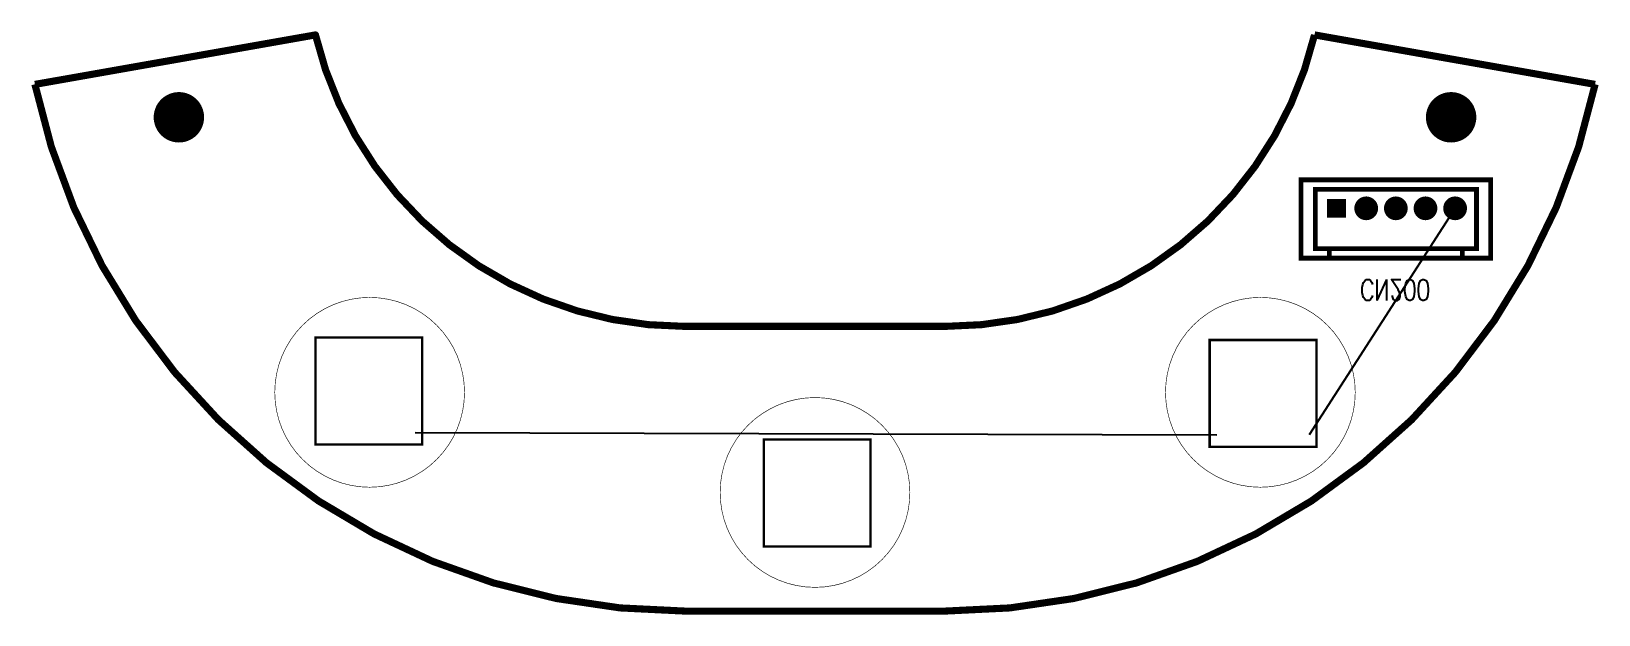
# Model space of a CAD drawing. Extents: x -33 to 33.1, y -0.1 to 24.5.
import ezdxf

# ---------------------------------------------------------------- set-up
doc = ezdxf.new("R2010")
doc.units = 0
doc.linetypes.add('SIG_0', pattern=[2, 1, 1])
for name, color, linetype in [('2D_LINE_27', 43, 'CONTINUOUS'), ('BOARD_OUTLINE_00', 254, 'CONTINUOUS'), ('DRIL_NPLTE_THRU_02', 16, 'CONTINUOUS'), ('DRIL_PLTE_THRU_02', 16, 'CONTINUOUS'), ('DRIL_SYMBOL', 254, 'CONTINUOUS'), ('LINK_00', 254, 'CONTINUOUS'), ('PADS_BOT', 1, 'CONTINUOUS'), ('PADS_INNER', 1, 'CONTINUOUS'), ('PART_BOT_2DLINE_00', 130, 'CONTINUOUS'), ('PART_NAME_02', 130, 'CONTINUOUS'), ('PART_TOP_2DLINE_26', 254, 'CONTINUOUS')]:
    doc.layers.add(name, color=color, linetype=linetype)
doc.styles.add('W0$127', font='simplex', dxfattribs={"width": 0.75})

# ---------------------------------------------------------------- blocks, each defined once
blk = doc.blocks.new('SMOOTH_0$3')
at = {"const_width": 0.15}
blk.add_lwpolyline([(-0.075, 0, 1), (0.075, 0, 1)], format="xyb", close=True, dxfattribs=at)
blk = doc.blocks.new('BOARD_17')
at = {"layer": 'BOARD_OUTLINE_00', "const_width": 0.3}
blk.add_lwpolyline([(0, 0, 0.347259), (15.563, -12.286), (26.563, -12.286, 0.347259), (42.126, 0), (53.956, -2.086, -0.354119), (26.563, -24.286), (15.563, -24.286, -0.354119), (-11.83, -2.086)], format="xyb", close=True, dxfattribs=at)
at = {"layer": 'BOARD_OUTLINE_00'}
for p in [(0, 0), (15.563, -12.286)]:
    blk.add_blockref('SMOOTH_0$3', p, dxfattribs=at)
blk = doc.blocks.new('SMOOTH_0$0254')
at = {"const_width": 0.0127}
blk.add_lwpolyline([(-0.00635, 0, 1), (0.00635, 0, 1)], format="xyb", close=True, dxfattribs=at)
blk = doc.blocks.new('DRAWING_1')
at = {"layer": '2D_LINE_27', "const_width": 0.0254}
blk.add_lwpolyline([(0, 0), (11, 0)], dxfattribs=at)
at = {"layer": '2D_LINE_27'}
for p in [(0, 0), (11, 0)]:
    blk.add_blockref('SMOOTH_0$0254', p, dxfattribs=at)
blk = doc.blocks.new('DRAWING_2')
at = {"layer": '2D_LINE_27', "const_width": 0.0254}
blk.add_lwpolyline([(0, 0), (-11, 0)], dxfattribs=at)
at = {"layer": '2D_LINE_27'}
for p in [(-11, 0), (0, 0)]:
    blk.add_blockref('SMOOTH_0$0254', p, dxfattribs=at)
blk = doc.blocks.new('DRAWING_3')
at = {"layer": '2D_LINE_27', "const_width": 0.0254}
blk.add_lwpolyline([(0, 0), (-11.83, -2.086)], dxfattribs=at)
at = {"layer": '2D_LINE_27'}
for p in [(0, 0), (-11.83, -2.086)]:
    blk.add_blockref('SMOOTH_0$0254', p, dxfattribs=at)
blk = doc.blocks.new('DRAWING_4')
at = {"layer": '2D_LINE_27', "const_width": 0.0254}
blk.add_lwpolyline([(0, 0), (-11.83, 2.086)], dxfattribs=at)
at = {"layer": '2D_LINE_27'}
for p in [(-11.83, 2.086), (0, 0)]:
    blk.add_blockref('SMOOTH_0$0254', p, dxfattribs=at)
blk = doc.blocks.new('DRAWING_5')
at = {"layer": '2D_LINE_27', "const_width": 0.0254}
blk.add_lwpolyline([(0, -28, 0.354119), (27.393, -5.8)], format="xyb", dxfattribs=at)
at = {"layer": '2D_LINE_27'}
for p in [(27.393, -5.8), (0, -28)]:
    blk.add_blockref('SMOOTH_0$0254', p, dxfattribs=at)
blk = doc.blocks.new('DRAWING_6')
at = {"layer": '2D_LINE_27', "const_width": 0.0254}
blk.add_lwpolyline([(-27.393, -5.8, 0.354119), (0, -28)], format="xyb", dxfattribs=at)
at = {"layer": '2D_LINE_27'}
for p in [(-27.393, -5.8), (0, -28)]:
    blk.add_blockref('SMOOTH_0$0254', p, dxfattribs=at)
blk = doc.blocks.new('DRAWING_7')
at = {"layer": '2D_LINE_27', "const_width": 0.0254}
blk.add_lwpolyline([(-15.562982, -3.713972, 0.347258649), (0, -16)], format="xyb", dxfattribs=at)
at = {"layer": '2D_LINE_27'}
for p in [(-15.562982, -3.713972), (0, -16)]:
    blk.add_blockref('SMOOTH_0$0254', p, dxfattribs=at)
blk = doc.blocks.new('DRAWING_8')
at = {"layer": '2D_LINE_27', "const_width": 0.0254}
blk.add_lwpolyline([(0, -16, 0.347258649), (15.562982, -3.713972)], format="xyb", dxfattribs=at)
at = {"layer": '2D_LINE_27'}
for p in [(15.562982, -3.713972), (0, -16)]:
    blk.add_blockref('SMOOTH_0$0254', p, dxfattribs=at)
blk = doc.blocks.new('DRAWING_9')
at = {"layer": '2D_LINE_27', "const_width": 0.0254}
blk.add_lwpolyline([(-4, 0, 1), (4, 0, 1)], format="xyb", close=True, dxfattribs=at)
blk = doc.blocks.new('DRAWING_10')
at = {"layer": '2D_LINE_27', "const_width": 0.0254}
blk.add_lwpolyline([(-4, 0, 1), (4, 0, 1)], format="xyb", close=True, dxfattribs=at)
blk = doc.blocks.new('DRAWING_11')
at = {"layer": '2D_LINE_27', "const_width": 0.0254}
blk.add_lwpolyline([(-4, 0, 1), (4, 0, 1)], format="xyb", close=True, dxfattribs=at)
blk = doc.blocks.new('DRAWING_12')
at = {"layer": '2D_LINE_27', "const_width": 0.0254}
blk.add_lwpolyline([(-1.05, 0, 1), (1.05, 0, 1)], format="xyb", close=True, dxfattribs=at)
blk = doc.blocks.new('DRAWING_13')
at = {"layer": '2D_LINE_27', "const_width": 0.0254}
blk.add_lwpolyline([(-1.05, 0, 1), (1.05, 0, 1)], format="xyb", close=True, dxfattribs=at)
blk = doc.blocks.new('SMOOTH_0$1')
at = {"const_width": 0.05}
blk.add_lwpolyline([(-0.025, 0, 1), (0.025, 0, 1)], format="xyb", close=True, dxfattribs=at)
blk = doc.blocks.new('PART_BODY_TOP_15')
at = {"layer": 'PART_TOP_2DLINE_26', "const_width": 0.1}
for points in [[(-2.25, 2.25), (2.25, 2.25), (2.25, -2.25), (-2.25, -2.25)], [(-2.25, -2.25), (2.25, -2.25), (2.25, 2.25), (-2.25, 2.25)]]:
    blk.add_lwpolyline(points, close=True, dxfattribs=at)
at = {"layer": 'PART_TOP_2DLINE_26'}
for p in [(-2.25, 2.25), (-2.25, 2.25), (2.25, 2.25), (2.25, 2.25), (-2.25, -2.25), (-2.25, -2.25), (2.25, -2.25), (2.25, -2.25)]:
    blk.add_blockref('SMOOTH_0$1', p, dxfattribs=at)
blk = doc.blocks.new('DRIL_HOLE_0')
blk.add_lwpolyline([(0, 0, 1), (0, 0, 1)], format="xyb", close=True)
blk = doc.blocks.new('PAD_0')
blk.add_lwpolyline([(0, 0, 1), (0, 0, 1)], format="xyb", close=True)
blk = doc.blocks.new('STK_TOP_6')
at = {"layer": 'DRIL_NPLTE_THRU_02'}
blk.add_blockref('DRIL_HOLE_0', (0, 0), dxfattribs=at)
at = {"layer": 'PADS_BOT'}
blk.add_blockref('PAD_0', (0, 0), dxfattribs=at)
at = {"layer": 'PADS_INNER'}
blk.add_blockref('PAD_0', (0, 0), dxfattribs=at)
blk = doc.blocks.new('SYM_TOP_2')
for name, p in [('PART_BODY_TOP_15', (0, 0)), ('STK_TOP_6', (-1.95, 1.75)), ('STK_TOP_6', (1.95, 1.75)), ('STK_TOP_6', (-1.95, -1.75)), ('STK_TOP_6', (1.95, -1.75))]:
    blk.add_blockref(name, p)
blk = doc.blocks.new('PART_TOP_0')
blk.add_blockref('SYM_TOP_2', (0, 0))
blk = doc.blocks.new('PART_TOP_1')
blk.add_blockref('SYM_TOP_2', (0, 0))
blk = doc.blocks.new('PART_TOP_2')
blk.add_blockref('SYM_TOP_2', (0, 0))
blk = doc.blocks.new('SMOOTH_0$2')
at = {"const_width": 0.1}
blk.add_lwpolyline([(-0.05, 0, 1), (0.05, 0, 1)], format="xyb", close=True, dxfattribs=at)
blk = doc.blocks.new('PART_BODY_BOT_16')
at = {"layer": 'PART_BOT_2DLINE_00', "const_width": 0.2}
for points in [[(-1.5, -1.2), (6.5, -1.2), (6.5, 2.1), (-1.5, 2.1)], [(-0.3, 2.1), (5.3, 2.1), (5.3, 1.7), (-0.3, 1.7)], [(-0.9, -0.8), (5.9, -0.8), (5.9, 1.7), (-0.9, 1.7)]]:
    blk.add_lwpolyline(points, close=True, dxfattribs=at)
at = {"layer": 'PART_BOT_2DLINE_00'}
for p in [(-1.5, 2.1), (-0.3, 2.1), (5.3, 2.1), (6.5, 2.1), (-0.9, 1.7), (-0.3, 1.7), (5.3, 1.7), (5.9, 1.7), (-1.5, -1.2), (-0.9, -0.8), (5.9, -0.8), (6.5, -1.2)]:
    blk.add_blockref('SMOOTH_0$2', p, dxfattribs=at)
blk = doc.blocks.new('DRIL_SYMBOL_0$5')
at = {"layer": 'DRIL_SYMBOL', "const_width": 0.0508}
for points in [[(-0.254, 0), (0.254, 0)], [(0, -0.254), (0, 0.254)]]:
    blk.add_lwpolyline(points, dxfattribs=at)
blk = doc.blocks.new('DRIL_HOLE_0$5')
at = {"const_width": 0.25}
blk.add_lwpolyline([(-0.125, 0, 1), (0.125, 0, 1)], format="xyb", close=True, dxfattribs=at)
blk.add_blockref('DRIL_SYMBOL_0$5', (0, 0))
blk = doc.blocks.new('PAD_2')
at = {"const_width": 0.8}
blk.add_lwpolyline([(-0.4, 0), (0.4, 0)], dxfattribs=at)
blk = doc.blocks.new('STK_BOT_13')
at = {"layer": 'DRIL_PLTE_THRU_02'}
blk.add_blockref('DRIL_HOLE_0$5', (0, 0), dxfattribs=at)
at = {"layer": 'PADS_BOT'}
blk.add_blockref('PAD_2', (0, 0), dxfattribs=at)
at = {"layer": 'PADS_INNER'}
blk.add_blockref('PAD_2', (0, 0), dxfattribs=at)
blk = doc.blocks.new('PAD_3')
at = {"const_width": 0.5}
blk.add_lwpolyline([(0, -0.25, 1), (0, 0.25, 1)], format="xyb", close=True, dxfattribs=at)
blk = doc.blocks.new('STK_BOT_15')
at = {"layer": 'DRIL_PLTE_THRU_02'}
blk.add_blockref('DRIL_HOLE_0$5', (0, 0), dxfattribs=at)
at = {"layer": 'PADS_BOT'}
blk.add_blockref('PAD_3', (0, 0), dxfattribs=at)
at = {"layer": 'PADS_INNER'}
blk.add_blockref('PAD_3', (0, 0), dxfattribs=at)
blk = doc.blocks.new('SYM_BOT_3')
for name, p in [('PART_BODY_BOT_16', (0, 0)), ('STK_BOT_13', (0, 0)), ('STK_BOT_15', (1.25, 0)), ('STK_BOT_15', (2.5, 0)), ('STK_BOT_15', (3.75, 0)), ('STK_BOT_15', (5, 0))]:
    blk.add_blockref(name, p)
blk = doc.blocks.new('PART_BOT_3')
blk.add_blockref('SYM_BOT_3', (0, 0))
at = {"layer": 'PART_NAME_02', "style": 'W0$127', "width": 0.75}
blk.add_text('CN200', height=0.889, dxfattribs=at).set_placement((1, 3))
blk = doc.blocks.new('DRIL_SYMBOL_2$1')
at = {"layer": 'DRIL_SYMBOL', "const_width": 0.0508}
for points in [[(-0.254, 0), (0.254, 0)], [(0, -0.254), (0, 0.254)]]:
    blk.add_lwpolyline(points, dxfattribs=at)
blk = doc.blocks.new('DRIL_HOLE_2$1')
at = {"const_width": 1.05}
blk.add_lwpolyline([(-0.525, 0, 1), (0.525, 0, 1)], format="xyb", close=True, dxfattribs=at)
blk.add_blockref('DRIL_SYMBOL_2$1', (0, 0))
blk = doc.blocks.new('PAD_4')
at = {"const_width": 1.05}
blk.add_lwpolyline([(0, -0.525, 1), (0, 0.525, 1)], format="xyb", close=True, dxfattribs=at)
blk = doc.blocks.new('STK_TOP_17')
at = {"layer": 'DRIL_NPLTE_THRU_02'}
blk.add_blockref('DRIL_HOLE_2$1', (0, 0), dxfattribs=at)
at = {"layer": 'PADS_BOT'}
blk.add_blockref('PAD_4', (0, 0), dxfattribs=at)
at = {"layer": 'PADS_INNER'}
blk.add_blockref('PAD_4', (0, 0), dxfattribs=at)
blk = doc.blocks.new('SYM_TOP_5')
blk.add_blockref('STK_TOP_17', (0, 0))
blk = doc.blocks.new('PART_TOP_4')
blk.add_blockref('SYM_TOP_5', (0, 0))
blk = doc.blocks.new('PART_TOP_5')
blk.add_blockref('SYM_TOP_5', (0, 0))

msp = doc.modelspace()

# ---------------------------------------------------------------- linework, layer by layer
at = {"layer": 'LINK_00', "linetype": 'SIG_0'}
for p, q in [((27, 17), (20.85, 7.45)), ((-16.85, 7.55), (16.95, 7.45))]:
    msp.add_line(p, q, dxfattribs=at)

# ---------------------------------------------------------------- block references
for name, p in [('BOARD_17', (-21.054, 24.31)), ('DRAWING_3', (-21.054, 24.31)), ('DRAWING_7', (-5.491, 28.024)), ('DRAWING_8', (5.509, 28.024)), ('DRAWING_4', (32.902, 22.224)), ('DRAWING_6', (-5.491, 28.024)), ('DRAWING_12', (-26.812, 20.837)), ('PART_TOP_4', (-26.812, 20.837)), ('DRAWING_5', (5.509, 28.024)), ('DRAWING_13', (26.83, 20.837)), ('PART_TOP_5', (26.83, 20.837)), ('DRAWING_10', (-18.77, 9.244)), ('DRAWING_9', (18.788, 9.244)), ('DRAWING_2', (5.509, 12.024)), ('PART_TOP_2', (-18.8, 9.3)), ('PART_TOP_0', (18.9, 9.2)), ('DRAWING_11', (0.009, 5.024)), ('PART_TOP_1', (0.1, 5)), ('DRAWING_1', (-5.491, 0.024))]:
    msp.add_blockref(name, p)
at = {"xscale": -1, "rotation": -180}
msp.add_blockref('PART_BOT_3', (22, 17), dxfattribs=at)

doc.saveas('drawing.dxf')
